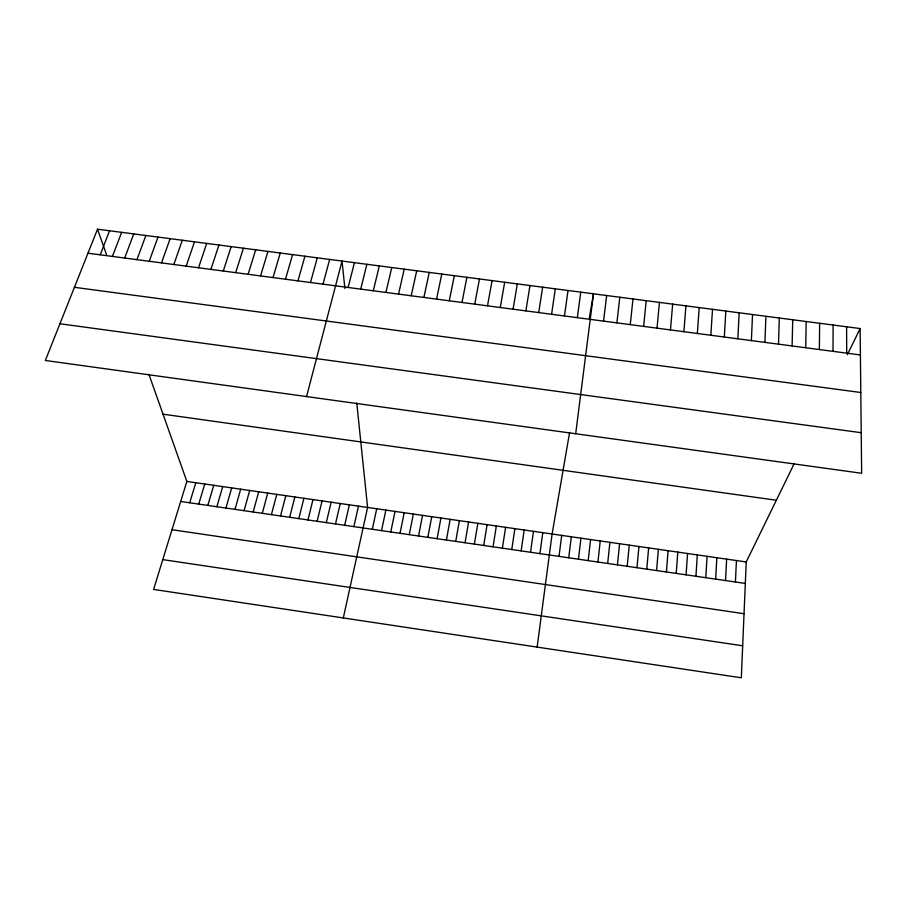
<?xml version="1.0" encoding="UTF-8"?>
<svg xmlns="http://www.w3.org/2000/svg" width="907" height="907" viewBox="0 0 907 907"><rect width="100%" height="100%" fill="white"/><g stroke="black" fill="none" stroke-linecap="round" stroke-linejoin="round"><path stroke-width="1.36" d="M833.023 351.338L833.114 325.035M819.361 349.546L819.633 323.277M805.722 347.744L806.176 321.52M792.106 345.952L792.729 319.774M778.512 344.161L779.317 318.028M764.93 342.37L765.916 316.282M794.283 463.488L746.234 561.955L741.325 677.801L153.6 589.425L186.853 481.436L148.907 374.319M751.37 340.59L752.538 314.536M735.418 581.988L736.427 560.549M725.532 580.559L726.632 559.131M737.833 338.799L739.171 312.79M715.657 579.12L716.847 557.726M724.319 337.019L725.838 311.056M705.782 577.691L707.075 556.32M695.93 576.262L697.313 554.914M710.827 335.25L712.517 309.321M686.077 574.834L687.551 553.508M697.347 333.47L699.206 307.586M676.237 573.405L677.812 552.102M683.889 331.701L685.93 305.863M666.418 571.977L668.074 550.708M656.6 570.548L658.357 549.302M670.454 329.933L672.665 304.128M646.793 569.131L648.641 547.907M657.031 328.164L659.423 302.405M636.997 567.703L638.947 546.513M627.213 566.285L629.254 545.118M643.641 326.395L646.203 300.682M617.44 564.868L619.572 543.724M630.263 324.638L632.995 298.959M607.679 563.451L609.901 542.329M597.928 562.034L600.241 540.946M616.896 322.869L619.81 297.247M588.189 560.617L590.593 539.552M578.451 559.211L580.956 538.168M603.563 321.112L606.647 295.523M568.734 557.794L571.319 536.774M559.018 556.388L561.705 535.391M575.684 433.761L593.495 293.811L589.312 318.108M537.137 647.099L552.102 534.008L569.607 432.446M577.34 317.665L580.752 292.156M539.914 553.621L542.783 532.67M530.527 552.25L533.475 531.332M564.449 315.965L568.031 290.501M521.14 550.889L524.178 529.994M551.581 314.264L555.322 288.845M511.763 549.529L514.893 528.656M502.399 548.168L505.618 527.318M538.724 312.575L542.635 287.19M493.045 546.808L496.344 525.981M525.89 310.886L529.971 285.535M483.703 545.458L487.093 524.654M513.079 309.196L517.319 283.891M474.361 544.098L477.842 523.316M465.042 542.749L468.602 521.99M500.279 307.507L504.677 282.247M455.722 541.4L459.373 520.663M487.501 305.829L492.07 280.603M446.414 540.039L450.155 519.337M437.117 538.69L440.938 518.01M474.735 304.151L479.463 278.959M427.832 537.352L431.743 516.684M418.558 536.003L422.549 515.357M461.992 302.473L466.89 277.315M409.284 534.654L413.365 514.042M400.032 533.316L404.193 512.716M449.271 300.795L454.316 275.683M390.781 531.967L395.033 511.401M436.562 299.117L441.777 274.05M381.541 530.629L385.872 510.085M372.312 529.291L376.734 508.77M423.875 297.451L429.249 272.417M411.2 295.773L416.732 270.785M343.3 617.95L367.596 507.455L356.768 403.037M353.877 526.616L358.469 506.14M398.547 294.106L404.239 269.164M344.683 525.278L349.354 504.825M335.488 523.94L340.25 503.51M385.917 292.451L391.767 267.531M326.305 522.613L331.157 502.206M317.133 521.276L322.064 500.902M373.299 290.784L379.307 265.91M307.972 519.949L312.983 499.587M360.703 289.129L366.87 264.288M298.811 518.623L303.913 498.283M289.673 517.296L294.854 496.979M348.118 287.462L354.444 262.667M280.535 515.97L285.807 495.675M306.555 396.563L342.041 261.057L344.898 288.551M271.408 514.643L276.76 494.372M323.017 284.163L329.649 259.436M262.293 513.317L267.724 493.079M253.189 512.002L258.71 491.775M310.489 282.508L317.28 257.826M244.096 510.675L249.686 490.483M235.004 509.36L240.684 489.179M297.972 280.864L304.922 256.216M225.934 508.045L231.693 487.887M285.478 279.22L292.587 254.618M216.864 506.73L222.703 486.594M273.007 277.576L280.274 253.008M207.805 505.414L213.723 485.302M198.746 504.099L204.755 484.009M189.71 502.784L195.799 482.717M260.547 275.932L267.962 251.409M248.11 274.288L255.683 249.799M235.684 272.656L243.416 248.201M223.281 271.023L231.16 246.613M210.9 269.39L218.927 245.015M198.52 267.758L206.705 243.427M186.173 266.136L194.506 241.829M173.838 264.515L182.33 240.242M161.514 262.883L170.153 238.666M149.224 261.261L158.011 237.078M136.934 259.651L145.88 235.503M124.667 258.03L133.76 233.915M112.423 256.42L121.663 232.339M100.189 254.81L109.577 230.763M97.514 229.199L45.35 360.476L861.65 473.273L860.131 328.549L97.514 229.199L106.482 254.538M847.331 354.773L860.131 328.549M87.968 253.2L860.403 354.954M74.419 287.304L860.8 392.504M59.941 323.754L861.219 432.707M163.033 414.182L776.347 500.245M186.853 481.436L746.234 561.955M180.674 501.48L745.327 583.428M171.979 529.722L744.046 613.71M162.772 559.619L742.686 645.784M846.605 326.792L846.707 353.14"/></g></svg>
